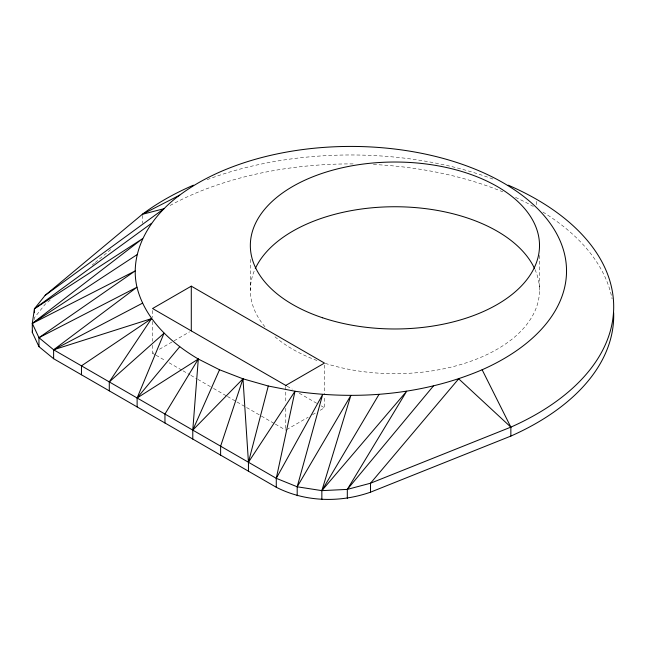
<?xml version="1.0" encoding="UTF-8"?>
<svg xmlns="http://www.w3.org/2000/svg" width="646" height="646" viewBox="0 0 646 646"><rect width="100%" height="100%" fill="white"/><g stroke="black" fill="none" stroke-linecap="round" stroke-linejoin="round"><path stroke-width="0.48" stroke-dasharray="3.23 2.42" d="M34.157 319.665L34.44 317.703L45.131 304.306L50.525 299.809M92.16 265.086L94.478 263.156M95.245 262.51L111.435 249.009M152.561 345.287L152.561 353.233L155.145 351.747M159.441 349.26L189.561 331.874M286.63 429.647L308.15 417.227M312.446 414.74L316.75 412.261M320.198 410.275L324.494 407.788L324.494 395.861M287.058 386.171L292.283 389.191M299.251 393.212L316.661 403.265M321.014 405.777L324.494 407.788M152.561 353.233L155.169 354.743M156.041 355.243L165.618 360.775M169.107 362.786L182.164 370.328M183.036 370.828L189.997 374.85M190.869 375.35L196.965 378.871M197.838 379.372L212.639 387.923M213.511 388.424L226.568 395.966M227.44 396.466L236.145 401.489M237.017 401.998L245.722 407.02M246.594 407.521L260.524 415.564M261.396 416.072L274.453 423.606M275.325 424.115L285.774 430.147M539.507 255.436L539.507 290.215M536.705 201.407L536.705 206.373M324.494 365.063L324.494 394.868M285.774 386.421L285.774 403.314M285.774 408.288L285.774 429.154M250.349 259.409L250.349 290.215M152.561 310.508L152.561 317.461M152.561 321.442L152.561 341.314M142.281 215.336L142.281 223.282M207.108 179.661A262.874 151.77 0 0 1 494.553 179.661M170.043 205.501A262.874 151.77 0 0 1 354.751 163.922M373.42 164.472A262.874 151.77 0 0 1 502.822 191.854M515.516 197.385A262.874 151.77 0 0 1 533.33 206.445M542.898 212.058A262.874 151.77 0 0 1 612.077 298.815M534.977 269.487A144.575 83.471 0 0 1 482.732 356.527A144.575 83.471 0 0 1 323.549 362.802M316.936 360.5A144.575 83.471 0 0 1 273.234 335.282M264.941 326.755A144.575 83.471 0 0 1 254.879 269.487"/><path stroke-width="0.97" d="M193.453 185.168A262.874 151.77 0 0 0 142.281 214.343L45.131 295.367L34.44 308.764L32.3 323.46L32.3 332.399L38.962 346.644L53.626 358.716L276.278 487.262C305.308 502.087 340.006 502.887 370.521 492.171L510.857 436.082L510.857 427.135L482.142 369.762A215.707 124.541 0 0 0 503.355 182.899A215.707 124.541 0 0 0 179.701 195.149C151.293 215.893 128.619 250.842 136.968 287.212C144.995 319.221 170.802 342.816 198.306 359.023L192.783 430.115L192.783 439.062M32.3 332.399L32.583 330.445M276.278 487.262L276.278 478.323L295.004 391.25C357.771 400.326 423.493 394.795 482.142 369.762M137.122 406.923L137.122 397.976L198.306 359.023L219.519 369.762L242.977 378.814L248.444 462.253L295.004 391.25L268.284 386.017L248.444 462.253L248.444 471.192M297.192 495.732L297.192 486.785L322.677 394.431L276.278 478.323L53.626 349.777L38.962 337.697L32.3 323.46L142.475 238.729L34.44 308.764L34.44 312.737M268.284 386.017L242.977 378.814L220.617 446.184L220.617 455.123M219.519 369.762L192.783 430.115L242.977 378.814M276.278 478.323L297.192 486.785L350.826 395.497L321.853 490.637L321.853 499.576M378.984 394.431L321.853 490.637L297.192 486.785M347.314 498.341L347.314 489.393L406.657 391.25L321.853 490.637L347.314 489.393L370.521 483.224L510.857 427.135A262.874 151.77 0 0 0 508.208 185.168M198.306 359.023L164.956 414.046L164.956 422.993M109.287 390.854L109.287 381.915L151.544 318.615L53.626 349.777L53.626 358.716M179.701 346.773L137.122 397.976L164.019 333.231L109.287 381.915M347.314 489.393L433.377 386.017M45.131 295.367L164.019 208.69L142.281 214.343L179.701 195.149M34.44 308.764L151.544 223.298M38.962 346.644L38.962 337.697L135.127 270.957L32.3 323.46L136.968 254.702M151.544 318.615L81.461 365.846L81.461 374.785M285.774 385.428L324.494 363.076L191.289 286.162L152.561 308.522L286.186 385.67M142.475 303.192L53.626 349.777L136.968 287.212L38.962 337.697M510.857 427.135L458.684 378.814L370.521 483.224L370.521 492.171M191.289 286.162L191.289 330.881M613.652 312.704A262.874 151.77 0 0 1 510.857 436.082M255.275 268.615A144.575 83.471 0 0 1 394.932 206.744A144.575 83.471 0 0 1 534.581 268.615M322.637 317.792A144.575 83.471 0 0 0 539.507 245.496A144.575 83.471 0 0 0 322.637 173.209A144.575 83.471 0 0 0 322.637 317.792"/></g></svg>
